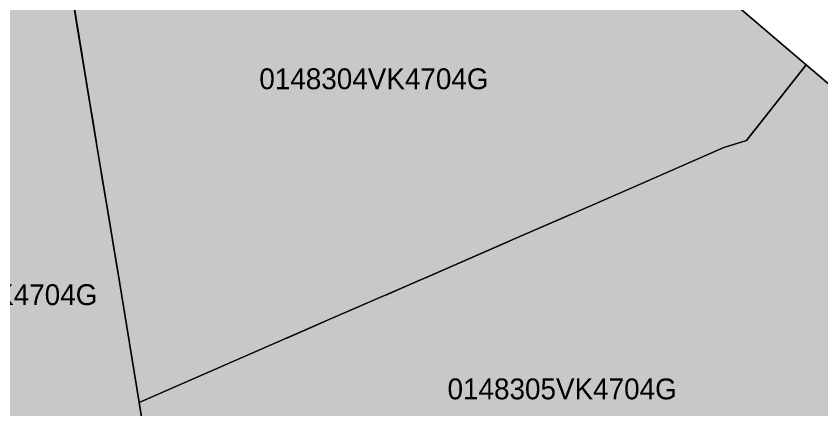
# Model space of a CAD drawing. Header units: metres. Extents: x -6 to 1255, y -2 to 532.
# Drawn here: x 314.59 to 353.27, y 196.19 to 215.1 of the extents above; entities that cross this region are included whole.
import ezdxf

# ---------------------------------------------------------------- set-up
doc = ezdxf.new("R2010")
doc.units = ezdxf.units.M
doc.header["$MEASUREMENT"] = 0
for name, color, linetype, lineweight, true_color in [('TPX_BUILDINGS', 7, 'CONTINUOUS', 0, 0x000000), ('TPX_BUILDINGS_HATCH', 7, 'CONTINUOUS', 0, 0xf0f0f0), ('TPX_BUILDINGS_SHADOWS_HATCH', 7, 'CONTINUOUS', 0, 0x000000), ('TPX_BUILDINGS_SHADOWS_OUTLINES', 7, 'CONTINUOUS', 0, 0x000000), ('TPX_CADASTRES', 7, 'CONTINUOUS', 0, 0x646464), ('TPX_CADASTRES_TEXT', 7, 'CONTINUOUS', 0, 0x000000)]:
    doc.layers.add(name, color=color, linetype=linetype, lineweight=lineweight, true_color=true_color)

msp = doc.modelspace()

# ---------------------------------------------------------------- hatches: boundary and pattern name
at = {"layer": 'TPX_BUILDINGS_HATCH'}
for points in [[(323.072, 220.971), (316.812, 218.961), (317.302, 215.951), (317.751, 213.212), (317.803, 212.892), (318.4, 209.254), (318.432, 209.061), (318.67, 207.615), (318.968, 205.811), (319.542, 202.331), (319.621, 201.845), (320.492, 196.541), (329.542, 200.491), (330.272, 200.811), (330.465, 200.895), (333.885, 202.379), (334.052, 202.451), (337.922, 204.14), (338.292, 204.301), (341.212, 205.571), (344.252, 206.901), (348.562, 208.781), (349.642, 209.121), (349.99, 209.559), (350.005, 209.579), (352.016, 212.113), (352.522, 212.751), (348.932, 215.811), (348.693, 216.012), (348.465, 216.204), (348.297, 216.346), (348.37, 216.508), (348.363, 216.605), (348.248, 216.778), (348.248, 217.029), (348.292, 217.26), (348.198, 217.368), (348.174, 217.491), (348.115, 217.491), (347.854, 217.821), (347.459, 218.225), (346.92, 218.617), (346.891, 218.671), (346.743, 218.681), (346.561, 218.755), (346.256, 218.602), (345.888, 218.661), (345.719, 218.518), (345.203, 218.954), (345.277, 219.117), (345.27, 219.214), (345.154, 219.388), (345.154, 219.638), (345.199, 219.869), (345.105, 219.978), (345.081, 220.101), (345.022, 220.101), (344.761, 220.43), (344.366, 220.835), (343.827, 221.227), (343.798, 221.281), (343.65, 221.291), (343.469, 221.364), (343.164, 221.212), (342.795, 221.271), (342.726, 221.237), (342.663, 221.094), (342.11, 221.561), (342.148, 221.61), (342.146, 221.778), (342.002, 222.161), (342.097, 222.427), (341.7, 222.968), (341.557, 223.115), (341.131, 223.449), (340.768, 223.711), (340.514, 223.814), (340.396, 223.828), (340.062, 223.666), (339.914, 223.646), (339.541, 223.676), (339.389, 223.56), (338.732, 223.911), (338.739, 224.045), (338.554, 224.17), (338.376, 224.442), (338.349, 224.799), (337.466, 225.121), (336.581, 225.229), (336.168, 225.222), (336.085, 225.008), (335.991, 224.89), (335.834, 224.767), (335.588, 224.703), (335.524, 224.659), (335.495, 224.528), (335.172, 224.551), (334.668, 224.482), (334.63, 224.569), (334.564, 224.617), (334.325, 224.654), (334.139, 224.777), (333.931, 225.057), (333.341, 225.038), (332.894, 224.969), (332.086, 224.648), (331.788, 224.453), (331.719, 224.366), (331.742, 224.156), (331.645, 224), (331.473, 223.828), (331.439, 223.679), (330.729, 223.449), (330.693, 223.519), (330.615, 223.568), (330.359, 223.588), (330.243, 223.644), (330.069, 223.83), (329.7, 223.839), (329.12, 223.746), (328.811, 223.662), (328.311, 223.444), (327.831, 223.131), (327.824, 222.886), (327.762, 222.744), (327.67, 222.645), (327.551, 222.585), (327.508, 222.512), (327.508, 222.407), (326.883, 222.205), (326.847, 222.275), (326.768, 222.323), (326.513, 222.344), (326.396, 222.399), (326.242, 222.535), (326.223, 222.586), (325.854, 222.594), (325.518, 222.54), (324.964, 222.417), (324.464, 222.199), (323.985, 221.886), (323.978, 221.641), (323.915, 221.499), (323.823, 221.4), (323.705, 221.34), (323.661, 221.267), (323.661, 221.162), (323.435, 221.089), (323.072, 220.971)], [(305.571, 215.332), (304.732, 215.061), (305.073, 214.034), (305.196, 213.664), (305.662, 212.261), (306.217, 210.594), (306.978, 208.304), (307.552, 206.581), (306.092, 206.121), (306.282, 205.531), (307.282, 202.561), (310.422, 193.171), (310.47, 193.025), (311.79, 193.435), (311.85, 192.215), (311.95, 191.035), (313.02, 187.115), (312.46, 186.965), (312.59, 186.485), (312.69, 186.125), (312.879, 185.437), (314.468, 186.189), (316.36, 187.084), (318.208, 187.958), (321.642, 189.581), (320.862, 194.281), (320.723, 195.131), (320.492, 196.541), (319.542, 202.331), (318.982, 205.725), (318.432, 209.061), (317.475, 214.894), (317.302, 215.951), (317.182, 216.685), (316.812, 218.961), (313.51, 217.895), (313.37, 218.325), (310.92, 217.535), (311.051, 217.101), (308.038, 216.129), (307.9, 216.555), (305.43, 215.755), (305.571, 215.332)], [(323.562, 197.881), (320.492, 196.541), (320.723, 195.131), (320.862, 194.281), (321.642, 189.581), (321.739, 188.795), (322.41, 183.371), (322.472, 182.871), (322.682, 181.171), (324.092, 181.76), (326.511, 182.772), (328.14, 183.453), (329.6, 184.064), (328.722, 186.091), (327.012, 190.041), (329.012, 190.911), (330.482, 187.531), (330.842, 186.711), (332.842, 187.571), (332.482, 188.381), (331.372, 190.841), (332.402, 191.281), (332.002, 192.211), (332.272, 192.331), (334.95, 186.315), (335.462, 186.531), (335.332, 186.851), (343.821, 190.572), (344.162, 190.721), (350.163, 193.357), (350.262, 193.401), (351.75, 194.054), (355.808, 195.836), (359.683, 197.537), (361.832, 198.481), (366.742, 200.641), (364.369, 202.658), (364.272, 202.741), (360.994, 205.534), (355.282, 210.401), (354.855, 210.764), (353.505, 211.914), (352.522, 212.751), (349.642, 209.121), (348.562, 208.781), (344.252, 206.901), (341.212, 205.571), (341.093, 205.519), (338.292, 204.301), (337.943, 204.148), (334.052, 202.451), (330.272, 200.811), (329.542, 200.491), (329.041, 200.273), (323.562, 197.881)]]:
    msp.add_hatch(color=256, dxfattribs=at).paths.add_polyline_path(points)
at = {"layer": 'TPX_BUILDINGS_SHADOWS_HATCH'}
for points in [[(318.4, 209.254), (318.199, 210.482), (318.427, 209.088), (318.4, 209.254)], [(318.67, 207.615), (318.481, 208.765), (318.675, 207.585), (318.982, 205.725), (319.433, 202.99), (318.968, 205.811), (318.675, 207.585), (318.67, 207.615)], [(341.201, 205.566), (338.549, 204.413), (341.093, 205.519), (341.201, 205.566)], [(334.867, 202.807), (334.243, 202.534), (334.867, 202.806), (337.943, 204.148), (338.274, 204.293), (337.922, 204.14), (334.867, 202.807)], [(333.885, 202.379), (332.331, 201.705), (334.035, 202.443), (333.885, 202.379)], [(329.325, 200.397), (327.576, 199.633), (329.041, 200.273), (329.325, 200.397)]]:
    msp.add_hatch(color=256, dxfattribs=at).paths.add_polyline_path(points)

# ---------------------------------------------------------------- linework, layer by layer
at = {"layer": 'TPX_BUILDINGS', "elevation": 0.042}
for points in [[(314.468, 186.189), (316.36, 187.084), (318.208, 187.958), (321.642, 189.581), (320.862, 194.281), (320.723, 195.131), (320.492, 196.541), (319.542, 202.331), (318.982, 205.725), (318.432, 209.061), (317.475, 214.894), (317.302, 215.951)], [(317.302, 215.951), (317.751, 213.212), (317.803, 212.892), (318.4, 209.254), (318.432, 209.061), (318.67, 207.615), (318.968, 205.811), (319.542, 202.331), (319.621, 201.845), (320.492, 196.541), (329.542, 200.491), (330.272, 200.811), (330.465, 200.895), (333.885, 202.379), (334.052, 202.451), (337.922, 204.14), (338.292, 204.301), (341.212, 205.571), (344.252, 206.901), (348.562, 208.781), (349.642, 209.121), (349.99, 209.559), (350.005, 209.579), (352.016, 212.113), (352.522, 212.751), (348.932, 215.811)], [(353.505, 211.914), (352.522, 212.751), (349.642, 209.121), (348.562, 208.781), (344.252, 206.901), (341.212, 205.571), (341.093, 205.519), (338.292, 204.301), (337.943, 204.148), (334.052, 202.451), (330.272, 200.811), (329.542, 200.491), (329.041, 200.273), (323.562, 197.881), (320.492, 196.541), (320.723, 195.131)]]:
    msp.add_lwpolyline(points, dxfattribs=at)
at = {"layer": 'TPX_BUILDINGS_SHADOWS_OUTLINES', "elevation": 0.039}
msp.add_lwpolyline([(348.932, 215.811), (352.522, 212.751), (355.282, 210.401)], dxfattribs=at)
for points in [[(318.4, 209.254), (318.199, 210.482), (318.427, 209.088)], [(318.67, 207.615), (318.481, 208.765), (318.675, 207.585), (318.982, 205.725), (319.433, 202.99), (318.968, 205.811), (318.675, 207.585)], [(341.201, 205.566), (338.549, 204.413), (341.093, 205.519)], [(334.867, 202.807), (334.243, 202.534), (334.867, 202.806), (337.943, 204.148), (338.274, 204.293), (337.922, 204.14)], [(333.885, 202.379), (332.331, 201.705), (334.035, 202.443)], [(329.325, 200.397), (327.576, 199.633), (329.041, 200.273)]]:
    msp.add_lwpolyline(points, close=True, dxfattribs=at)
at = {"layer": 'TPX_CADASTRES', "elevation": 0.024}
for points in [[(323.072, 220.972), (316.812, 218.962), (317.302, 215.952), (318.432, 209.062), (319.542, 202.332), (320.492, 196.542), (329.542, 200.492), (330.272, 200.812), (334.052, 202.451), (338.292, 204.301), (341.212, 205.571), (344.252, 206.901), (348.562, 208.781), (349.642, 209.121), (352.522, 212.751), (348.932, 215.811), (340.342, 223.052), (338.732, 223.912), (336.982, 224.422), (335.172, 224.552), (333.362, 224.302)], [(316.812, 218.962), (304.732, 215.062), (305.073, 214.035), (305.662, 212.262), (307.552, 206.582), (306.092, 206.122), (306.282, 205.532), (307.282, 202.562), (310.422, 193.172), (307.974, 192.356), (309.11, 183.655), (321.642, 189.582), (320.862, 194.282), (320.492, 196.542), (319.542, 202.332), (318.432, 209.062), (317.302, 215.952)], [(329.542, 200.492), (320.492, 196.542), (320.862, 194.282), (321.642, 189.582), (322.682, 181.171), (329.832, 184.161), (335.462, 186.531), (335.332, 186.851), (344.162, 190.721), (350.262, 193.401), (361.832, 198.481), (366.742, 200.641), (364.272, 202.741), (355.282, 210.401), (352.522, 212.751), (349.642, 209.121), (348.562, 208.781), (344.252, 206.901), (341.212, 205.571), (338.292, 204.301), (334.052, 202.451), (330.272, 200.812)]]:
    msp.add_lwpolyline(points, close=True, dxfattribs=at)

# ---------------------------------------------------------------- texts
at = {"layer": 'TPX_CADASTRES_TEXT'}
for s, p in [('0148304VK4704G', (326.261, 211.587, 0.024)), ('0148303VK4704G', (307.481, 201.221, 0.024)), ('0148305VK4704G', (335.297, 196.696, 0.024))]:
    msp.add_text(s, height=1, dxfattribs=at).set_placement(p)

doc.saveas('drawing.dxf')
